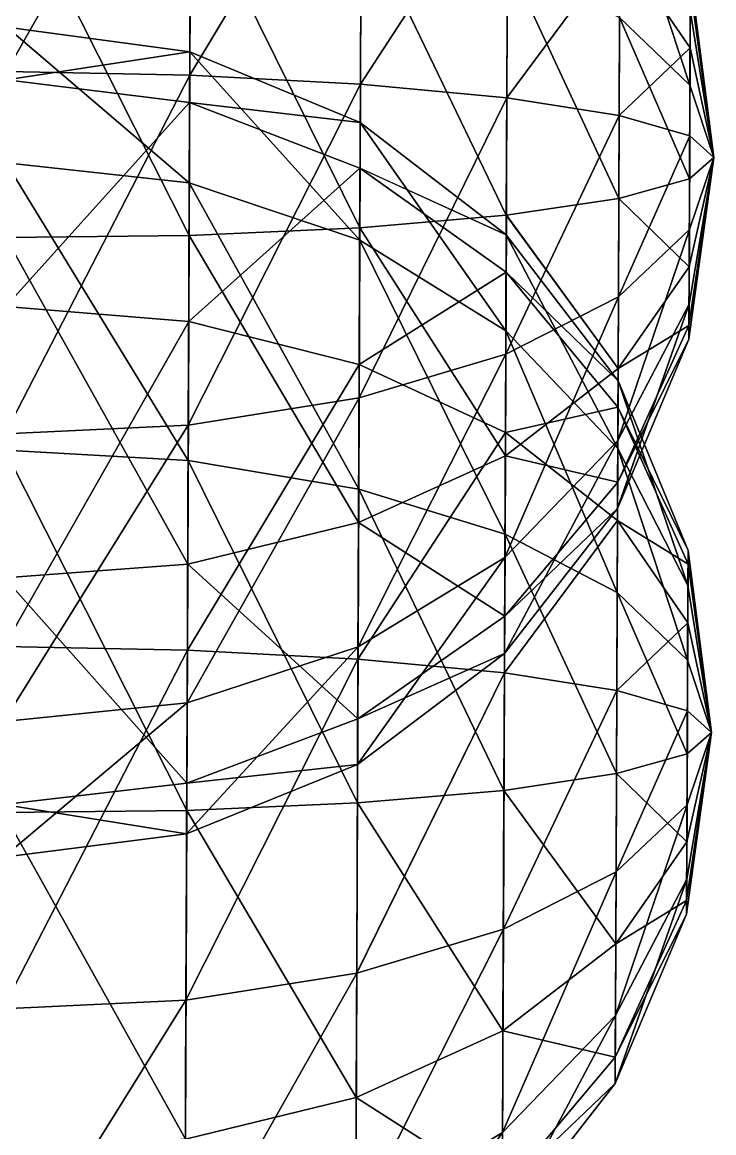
# Model space of a CAD drawing. Header units: metres. Extents: x -322 to 100, y -423 to 142.
# Drawn here: x -169.64 to -140.31, y -1.54 to 45.56 of the extents above; entities that cross this region are included whole.
import ezdxf

# ---------------------------------------------------------------- set-up
doc = ezdxf.new("R2010")
doc.units = ezdxf.units.M

msp = doc.modelspace()

# ---------------------------------------------------------------- linework, layer by layer
for points in [[(-162.4776, 57.244484, -817.4996), (-170.2396, 57.887695, -816.6804), (-170.2986, 43.46302, -810.9289), (-170.2985, 43.46312, -810.9288)], [(-162.4776, 57.244484, -817.4996), (-170.2986, 43.46302, -810.9289), (-162.53459, 43.311317, -811.9441), (-162.53448, 43.311417, -811.944)], [(-155.24956, 55.422207, -819.9013), (-162.4776, 57.244484, -817.4996), (-162.53459, 43.311317, -811.9441), (-162.53448, 43.311417, -811.944)], [(-155.24956, 55.422207, -819.9013), (-162.53459, 43.311317, -811.9441), (-155.30066, 42.930073, -814.9204), (-155.30055, 42.930172, -814.9203)], [(-149.04807, 52.545048, -823.7219), (-155.24956, 55.422207, -819.9013), (-155.30066, 42.930073, -814.9204), (-155.30055, 42.930172, -814.9203)], [(-149.04807, 52.545048, -823.7219), (-155.30066, 42.930073, -814.9204), (-149.0898, 42.345264, -819.655), (-149.08969, 42.345364, -819.6549)], [(-144.29576, 48.809082, -828.70105), (-149.04807, 52.545048, -823.7219), (-149.0898, 42.345264, -819.655), (-149.08969, 42.345364, -819.6549)], [(-141.32292, 42.890938, -847.8551), (-144.30823, 45.76067, -854.5023), (-144.2833, 51.857292, -849.6941), (-144.28319, 51.85739, -849.694)], [(-141.32292, 42.890938, -847.8551), (-144.2833, 51.857292, -849.6941), (-141.31001, 46.04678, -845.36615), (-141.3099, 46.04688, -845.366)], [(-162.56241, 36.5112, -869.49927), (-170.32741, 36.42302, -870.51447), (-170.26454, 51.79087, -868.283), (-170.26443, 51.79097, -868.2829)], [(-162.56241, 36.5112, -869.49927), (-170.26454, 51.79087, -868.283), (-162.50168, 51.355404, -867.3439), (-162.50157, 51.355503, -867.34375)], [(-155.32559, 36.833252, -866.52295), (-162.56241, 36.5112, -869.49927), (-162.50168, 51.355404, -867.3439), (-162.50157, 51.355503, -867.34375)], [(-155.32559, 36.833252, -866.52295), (-162.50168, 51.355404, -867.3439), (-155.27115, 50.142204, -864.59045), (-155.27104, 50.142303, -864.59033)], [(-149.11015, 37.367233, -861.7883), (-155.32559, 36.833252, -866.52295), (-155.27115, 50.142204, -864.59045), (-155.27104, 50.142303, -864.59033)], [(-149.11015, 37.367233, -861.7883), (-155.27115, 50.142204, -864.59045), (-149.0657, 48.233944, -860.21045), (-149.0656, 48.234043, -860.2103)], [(-144.29576, 48.809082, -828.70105), (-149.0898, 42.345264, -819.655), (-144.32526, 41.596745, -825.8253), (-144.32515, 41.596844, -825.8252)], [(-141.31647, 44.46891, -834.4993), (-144.29576, 48.809082, -828.70105), (-144.32526, 41.596745, -825.8253), (-144.32515, 41.596844, -825.8252)], [(-141.30629, 46.957825, -837.6552), (-144.29576, 48.809082, -828.70105), (-141.31647, 44.46891, -834.4993), (-141.31636, 44.46901, -834.4992)], [(-144.33966, 38.076744, -855.61804), (-149.11015, 37.367233, -861.7883), (-149.0657, 48.233944, -860.21045), (-149.0656, 48.234043, -860.2103)], [(-144.33966, 38.076744, -855.61804), (-149.0657, 48.233944, -860.21045), (-144.30823, 45.76067, -854.5023), (-144.30812, 45.76077, -854.5022)], [(-140.31325, 39.820305, -840.7217), (-141.31001, 46.04678, -845.36615), (-141.30392, 47.535362, -841.63275), (-141.30382, 47.53546, -841.6326)], [(-140.31325, 39.820305, -840.7217), (-141.30392, 47.535362, -841.63275), (-141.30629, 46.957825, -837.6552), (-141.30618, 46.957924, -837.6551)], [(-140.31325, 39.820305, -840.7217), (-141.30629, 46.957825, -837.6552), (-141.31647, 44.46891, -834.4993), (-141.31636, 44.46901, -834.4992)], [(-141.3392, 38.913445, -848.4326), (-144.33966, 38.076744, -855.61804), (-144.30823, 45.76067, -854.5023), (-144.30812, 45.76077, -854.5022)], [(-141.3392, 38.913445, -848.4326), (-144.30823, 45.76067, -854.5023), (-141.32292, 42.890938, -847.8551), (-141.32281, 42.891037, -847.855)], [(-140.31325, 39.820305, -840.7217), (-141.32292, 42.890938, -847.8551), (-141.31001, 46.04678, -845.36615), (-141.3099, 46.04688, -845.366)], [(-141.31001, 46.04678, -845.36615), (-141.31001, 46.04678, -845.36615), (-141.32292, 42.890938, -847.8551), (-141.32281, 42.891037, -847.855)], [(-162.55325, 38.747513, -690.11066), (-170.3144, 39.598457, -690.7221), (-170.29088, 45.3499, -676.2973), (-170.29077, 45.35, -676.2972)], [(-162.53053, 44.30298, -676.17737), (-170.29088, 45.3499, -676.2973), (-170.3, 43.118458, -660.9293), (-170.2999, 43.118557, -660.9292)], [(-162.55325, 38.747513, -690.11066), (-170.29088, 45.3499, -676.2973), (-162.53053, 44.30298, -676.17737), (-162.53043, 44.303078, -676.17725)], [(-162.53053, 44.30298, -676.17737), (-170.3, 43.118458, -660.9293), (-162.53934, 42.147575, -661.333), (-162.53923, 42.147675, -661.3329)], [(-155.3277, 36.316204, -688.31793), (-162.55325, 38.747513, -690.11066), (-162.53053, 44.30298, -676.17737), (-162.53043, 44.303078, -676.17725)], [(-155.30733, 41.297096, -675.82574), (-162.53053, 44.30298, -676.17737), (-162.53934, 42.147575, -661.333), (-162.53923, 42.147675, -661.3329)], [(-155.3277, 36.316204, -688.31793), (-162.53053, 44.30298, -676.17737), (-155.30733, 41.297096, -675.82574), (-155.30722, 41.297195, -675.8256)], [(-141.31647, 44.46891, -834.4993), (-144.32526, 41.596745, -825.8253), (-141.33174, 40.73553, -833.01074), (-141.33163, 40.73563, -833.0106)], [(-140.31325, 39.820305, -840.7217), (-141.31647, 44.46891, -834.4993), (-141.33174, 40.73553, -833.01074), (-141.33163, 40.73563, -833.0106)], [(-162.53459, 43.311317, -811.9441), (-170.2986, 43.46302, -810.9289), (-170.36147, 28.09517, -813.16034), (-170.36136, 28.095268, -813.1602)], [(-162.53459, 43.311317, -811.9441), (-170.36147, 28.09517, -813.16034), (-162.5953, 28.467117, -814.0995), (-162.5952, 28.467216, -814.09937)], [(-162.53934, 42.147575, -661.333), (-170.3, 43.118458, -660.9293), (-170.33934, 33.502045, -648.736), (-170.33923, 33.502144, -648.7359)], [(-155.30066, 42.930073, -814.9204), (-162.53459, 43.311317, -811.9441), (-162.5953, 28.467117, -814.0995), (-162.5952, 28.467216, -814.09937)], [(-155.30066, 42.930073, -814.9204), (-162.5953, 28.467117, -814.0995), (-155.3551, 29.621122, -816.8529), (-155.355, 29.621222, -816.8528)], [(-149.0898, 42.345264, -819.655), (-155.30066, 42.930073, -814.9204), (-155.3551, 29.621122, -816.8529), (-155.355, 29.621222, -816.8528)], [(-140.31325, 39.820305, -840.7217), (-141.3392, 38.913445, -848.4326), (-141.32292, 42.890938, -847.8551), (-141.32281, 42.891037, -847.855)], [(-162.53934, 42.147575, -661.333), (-170.33934, 33.502045, -648.736), (-162.57735, 32.858833, -649.5552), (-162.57724, 32.858932, -649.55505)], [(-155.31523, 39.364613, -662.51666), (-162.53934, 42.147575, -661.333), (-162.57735, 32.858833, -649.5552), (-162.57724, 32.858932, -649.55505)], [(-155.30733, 41.297096, -675.82574), (-162.53934, 42.147575, -661.333), (-155.31523, 39.364613, -662.51666), (-155.31512, 39.36471, -662.51654)], [(-149.0898, 42.345264, -819.655), (-155.3551, 29.621122, -816.8529), (-149.13425, 31.478554, -821.2329), (-149.13414, 31.478653, -821.2328)], [(-144.32526, 41.596745, -825.8253), (-149.0898, 42.345264, -819.655), (-149.13425, 31.478554, -821.2329), (-149.13414, 31.478653, -821.2328)], [(-144.32526, 41.596745, -825.8253), (-149.13425, 31.478554, -821.2329), (-144.35669, 33.91282, -826.94104), (-144.35658, 33.912918, -826.9409)], [(-141.33174, 40.73553, -833.01074), (-144.32526, 41.596745, -825.8253), (-144.35669, 33.91282, -826.94104), (-144.35658, 33.912918, -826.9409)], [(-149.13019, 32.470215, -685.4662), (-155.3277, 36.316204, -688.31793), (-155.30733, 41.297096, -675.82574), (-155.30722, 41.297195, -675.8256)], [(-149.11356, 36.537094, -675.2663), (-155.30733, 41.297096, -675.82574), (-155.31523, 39.364613, -662.51666), (-155.31512, 39.36471, -662.51654)], [(-149.13019, 32.470215, -685.4662), (-155.30733, 41.297096, -675.82574), (-149.11356, 36.537094, -675.2663), (-149.11345, 36.537193, -675.2662)], [(-141.33174, 40.73553, -833.01074), (-144.35669, 33.91282, -826.94104), (-141.34802, 36.758038, -833.58826), (-141.34792, 36.758137, -833.58813)], [(-140.31325, 39.820305, -840.7217), (-141.33174, 40.73553, -833.01074), (-141.34802, 36.758038, -833.58826), (-141.34792, 36.758137, -833.58813)], [(-162.60143, 26.969753, -699.3995), (-170.36429, 27.405222, -700.3386), (-170.3144, 39.598457, -690.7221), (-170.3143, 39.598557, -690.722)], [(-162.60143, 26.969753, -699.3995), (-170.3144, 39.598457, -690.7221), (-162.55325, 38.747513, -690.11066), (-162.55315, 38.747612, -690.11053)], [(-140.31325, 39.820305, -840.7217), (-141.36093, 33.602192, -836.0772), (-141.36702, 32.11361, -839.8106), (-141.36691, 32.11371, -839.8105)], [(-140.31325, 39.820305, -840.7217), (-141.36702, 32.11361, -839.8106), (-141.36465, 32.69115, -843.78815), (-141.36455, 32.69125, -843.788)], [(-140.31325, 39.820305, -840.7217), (-141.36465, 32.69115, -843.78815), (-141.35448, 35.18006, -846.94403), (-141.35437, 35.18016, -846.9439)], [(-140.31325, 39.820305, -840.7217), (-141.34802, 36.758038, -833.58826), (-141.36093, 33.602192, -836.0772), (-141.36082, 33.60229, -836.0771)], [(-140.31325, 39.820305, -840.7217), (-141.35448, 35.18006, -846.94403), (-141.3392, 38.913445, -848.4326), (-141.3391, 38.913544, -848.4325)], [(-155.31523, 39.364613, -662.51666), (-162.57735, 32.858833, -649.5552), (-155.3493, 31.036556, -651.9569), (-155.3492, 31.036655, -651.9568)], [(-149.12001, 34.95923, -664.39954), (-155.31523, 39.364613, -662.51666), (-155.3493, 31.036556, -651.9569), (-155.3492, 31.036655, -651.9568)], [(-149.11356, 36.537094, -675.2663), (-155.31523, 39.364613, -662.51666), (-149.12001, 34.95923, -664.39954), (-149.1199, 34.959328, -664.3994)], [(-155.3709, 25.756552, -696.64606), (-162.60143, 26.969753, -699.3995), (-162.55325, 38.747513, -690.11066), (-162.55315, 38.747612, -690.11053)], [(-162.55325, 38.747513, -690.11066), (-162.55325, 38.747513, -690.11066), (-162.60143, 26.969753, -699.3995), (-162.60132, 26.969852, -699.39935)], [(-155.3709, 25.756552, -696.64606), (-162.55325, 38.747513, -690.11066), (-155.3277, 36.316204, -688.31793), (-155.32759, 36.316303, -688.3178)], [(-141.35448, 35.18006, -846.94403), (-144.33966, 38.076744, -855.61804), (-141.3392, 38.913445, -848.4326), (-141.3391, 38.913544, -848.4325)], [(-144.36916, 30.86441, -852.7423), (-149.11015, 37.367233, -861.7883), (-144.33966, 38.076744, -855.61804), (-144.33955, 38.076843, -855.6179)], [(-141.35448, 35.18006, -846.94403), (-144.36916, 30.86441, -852.7423), (-144.33966, 38.076744, -855.61804), (-144.33955, 38.076843, -855.6179)], [(-149.15189, 27.16745, -857.72144), (-155.32559, 36.833252, -866.52295), (-149.11015, 37.367233, -861.7883), (-149.11005, 37.367332, -861.7882)], [(-144.36916, 30.86441, -852.7423), (-149.15189, 27.16745, -857.72144), (-149.11015, 37.367233, -861.7883), (-149.11005, 37.367332, -861.7882)], [(-155.3767, 24.341122, -861.54205), (-162.56241, 36.5112, -869.49927), (-155.32559, 36.833252, -866.52295), (-155.32549, 36.83335, -866.5228)], [(-149.15189, 27.16745, -857.72144), (-155.3767, 24.341122, -861.54205), (-155.32559, 36.833252, -866.52295), (-155.32549, 36.83335, -866.5228)], [(-141.34802, 36.758038, -833.58826), (-144.35669, 33.91282, -826.94104), (-144.38162, 27.8162, -831.74927), (-144.38152, 27.8163, -831.74915)], [(-141.34802, 36.758038, -833.58826), (-144.38162, 27.8162, -831.74927), (-141.36093, 33.602192, -836.0772), (-141.36082, 33.60229, -836.0771)], [(-162.6194, 22.578041, -863.9438), (-170.38641, 21.998352, -864.76294), (-170.32741, 36.42302, -870.51447), (-170.3273, 36.42312, -870.51434)], [(-162.6194, 22.578041, -863.9438), (-170.32741, 36.42302, -870.51447), (-162.56241, 36.5112, -869.49927), (-162.5623, 36.5113, -869.49915)], [(-155.3767, 24.341122, -861.54205), (-162.6194, 22.578041, -863.9438), (-162.56241, 36.5112, -869.49927), (-162.5623, 36.5113, -869.49915)], [(-149.16545, 23.848293, -692.26605), (-155.3709, 25.756552, -696.64606), (-155.3277, 36.316204, -688.31793), (-155.32759, 36.316303, -688.3178)], [(-155.3277, 36.316204, -688.31793), (-155.3277, 36.316204, -688.31793), (-155.3709, 25.756552, -696.64606), (-155.37079, 25.75665, -696.64594)], [(-149.16545, 23.848293, -692.26605), (-155.3277, 36.316204, -688.31793), (-149.13019, 32.470215, -685.4662), (-149.13008, 32.470314, -685.46606)], [(-144.38303, 27.47164, -681.7497), (-149.13019, 32.470215, -685.4662), (-149.11356, 36.537094, -675.2663), (-149.11345, 36.537193, -675.2662)], [(-144.37128, 30.34736, -674.5373), (-149.11356, 36.537094, -675.2663), (-149.12001, 34.95923, -664.39954), (-149.1199, 34.959328, -664.3994)], [(-144.38303, 27.47164, -681.7497), (-149.11356, 36.537094, -675.2663), (-144.37128, 30.34736, -674.5373), (-144.37117, 30.34746, -674.5372)], [(-149.12001, 34.95923, -664.39954), (-155.3493, 31.036556, -651.9569), (-149.14783, 28.159397, -655.7775), (-149.14772, 28.159496, -655.7774)], [(-144.37584, 29.23164, -666.85333), (-149.12001, 34.95923, -664.39954), (-149.14783, 28.159397, -655.7775), (-149.14772, 28.159496, -655.7774)], [(-144.37128, 30.34736, -674.5373), (-149.12001, 34.95923, -664.39954), (-144.37584, 29.23164, -666.85333), (-144.37573, 29.231739, -666.8532)], [(-141.36465, 32.69115, -843.78815), (-144.36916, 30.86441, -852.7423), (-141.35448, 35.18006, -846.94403), (-141.35437, 35.18016, -846.9439)], [(-144.35669, 33.91282, -826.94104), (-149.13425, 31.478554, -821.2329), (-149.16953, 22.856632, -828.0328), (-149.16942, 22.856731, -828.03265)], [(-144.35669, 33.91282, -826.94104), (-149.16953, 22.856632, -828.0328), (-144.38162, 27.8162, -831.74927), (-144.38152, 27.8163, -831.74915)], [(-162.57735, 32.858833, -649.5552), (-170.33934, 33.502045, -648.736), (-170.39835, 19.077372, -642.9845), (-170.39824, 19.07747, -642.9844)], [(-141.36093, 33.602192, -836.0772), (-144.38162, 27.8162, -831.74927), (-144.39339, 24.940483, -838.9617), (-144.39328, 24.940582, -838.96155)], [(-141.36093, 33.602192, -836.0772), (-144.39339, 24.940483, -838.9617), (-141.36702, 32.11361, -839.8106), (-141.36691, 32.11371, -839.8105)], [(-162.57735, 32.858833, -649.5552), (-170.39835, 19.077372, -642.9845), (-162.63434, 18.925667, -643.9997), (-162.63423, 18.925766, -643.9996)], [(-155.3493, 31.036556, -651.9569), (-162.57735, 32.858833, -649.5552), (-162.63434, 18.925667, -643.9997), (-162.63423, 18.925766, -643.9996)], [(-141.36702, 32.11361, -839.8106), (-144.38882, 26.056204, -846.6456), (-141.36465, 32.69115, -843.78815), (-141.36455, 32.69125, -843.788)], [(-141.36465, 32.69115, -843.78815), (-144.38882, 26.056204, -846.6456), (-144.36916, 30.86441, -852.7423), (-144.36905, 30.86451, -852.7422)], [(-144.40797, 21.375021, -686.5579), (-149.16545, 23.848293, -692.26605), (-149.13019, 32.470215, -685.4662), (-149.13008, 32.470314, -685.46606)], [(-149.13019, 32.470215, -685.4662), (-149.13019, 32.470215, -685.4662), (-149.16545, 23.848293, -692.26605), (-149.16534, 23.848392, -692.2659)], [(-144.40797, 21.375021, -686.5579), (-149.13019, 32.470215, -685.4662), (-144.38303, 27.47164, -681.7497), (-144.38292, 27.471739, -681.7496)], [(-141.36702, 32.11361, -839.8106), (-144.39339, 24.940483, -838.9617), (-144.38882, 26.056204, -846.6456), (-144.38872, 26.056303, -846.6455)], [(-149.13425, 31.478554, -821.2329), (-155.3551, 29.621122, -816.8529), (-155.3983, 19.061472, -825.181), (-155.3982, 19.061571, -825.1809)], [(-149.13425, 31.478554, -821.2329), (-155.3983, 19.061472, -825.181), (-149.16953, 22.856632, -828.0328), (-149.16942, 22.856731, -828.03265)], [(-155.3493, 31.036556, -651.9569), (-162.63434, 18.925667, -643.9997), (-155.4004, 18.544422, -646.97595), (-155.4003, 18.544521, -646.9758)], [(-149.14783, 28.159397, -655.7775), (-155.3493, 31.036556, -651.9569), (-155.4004, 18.544422, -646.97595), (-155.4003, 18.544521, -646.9758)], [(-144.38882, 26.056204, -846.6456), (-149.15189, 27.16745, -857.72144), (-144.36916, 30.86441, -852.7423), (-144.36905, 30.86451, -852.7422)], [(-141.40976, 21.661129, -677.42175), (-144.38303, 27.47164, -681.7497), (-144.37128, 30.34736, -674.5373), (-144.37117, 30.34746, -674.5372)], [(-141.40367, 23.149712, -673.68835), (-144.37128, 30.34736, -674.5373), (-144.37584, 29.23164, -666.85333), (-144.37573, 29.231739, -666.8532)], [(-141.40976, 21.661129, -677.42175), (-144.37128, 30.34736, -674.5373), (-141.40367, 23.149712, -673.68835), (-141.40356, 23.14981, -673.68823)], [(-155.3551, 29.621122, -816.8529), (-162.5953, 28.467117, -814.0995), (-162.6435, 16.689358, -823.3883), (-162.64339, 16.689457, -823.3882)], [(-155.3551, 29.621122, -816.8529), (-162.6435, 16.689358, -823.3883), (-155.3983, 19.061472, -825.181), (-155.3982, 19.061571, -825.1809)], [(-144.37584, 29.23164, -666.85333), (-149.14783, 28.159397, -655.7775), (-144.39551, 24.423431, -660.75665), (-144.3954, 24.42353, -660.75653)], [(-141.40604, 22.572172, -669.7108), (-144.37584, 29.23164, -666.85333), (-144.39551, 24.423431, -660.75665), (-144.3954, 24.42353, -660.75653)], [(-141.40367, 23.149712, -673.68835), (-144.37584, 29.23164, -666.85333), (-141.40604, 22.572172, -669.7108), (-141.40593, 22.572271, -669.7107)], [(-162.5953, 28.467117, -814.0995), (-170.36147, 28.09517, -813.16034), (-170.41135, 15.901938, -822.77686), (-170.41124, 15.902038, -822.77673)], [(-162.5953, 28.467117, -814.0995), (-170.41135, 15.901938, -822.77686), (-162.6435, 16.689358, -823.3883), (-162.64339, 16.689457, -823.3882)], [(-149.14783, 28.159397, -655.7775), (-155.4004, 18.544422, -646.97595), (-149.18954, 17.959614, -651.71063), (-149.18944, 17.959713, -651.7105)], [(-144.39551, 24.423431, -660.75665), (-149.14783, 28.159397, -655.7775), (-149.18954, 17.959614, -651.71063), (-149.18944, 17.959713, -651.7105)], [(-144.38162, 27.8162, -831.74927), (-149.16953, 22.856632, -828.0328), (-149.18616, 18.789753, -838.23267), (-149.18605, 18.789852, -838.23254)], [(-144.38162, 27.8162, -831.74927), (-149.18616, 18.789753, -838.23267), (-144.39339, 24.940483, -838.9617), (-144.39328, 24.940582, -838.96155)], [(-162.66216, 12.12555, -701.5549), (-170.42715, 12.037371, -702.57007), (-170.36429, 27.405222, -700.3386), (-170.36418, 27.405321, -700.3385)], [(-162.66216, 12.12555, -701.5549), (-170.36429, 27.405222, -700.3386), (-162.60143, 26.969753, -699.3995), (-162.60132, 26.969852, -699.39935)], [(-141.42267, 18.505285, -679.9107), (-144.40797, 21.375021, -686.5579), (-144.38303, 27.47164, -681.7497), (-144.38292, 27.471739, -681.7496)], [(-144.38303, 27.47164, -681.7497), (-144.38303, 27.47164, -681.7497), (-144.40797, 21.375021, -686.5579), (-144.40787, 21.37512, -686.5578)], [(-141.42267, 18.505285, -679.9107), (-144.38303, 27.47164, -681.7497), (-141.40976, 21.661129, -677.42175), (-141.40965, 21.661228, -677.42163)], [(-155.42534, 12.447603, -698.57855), (-162.66216, 12.12555, -701.5549), (-162.60143, 26.969753, -699.3995), (-162.60132, 26.969852, -699.39935)], [(-155.42534, 12.447603, -698.57855), (-162.60143, 26.969753, -699.3995), (-155.3709, 25.756552, -696.64606), (-155.37079, 25.75665, -696.64594)], [(-149.1797, 20.36762, -849.0994), (-155.3767, 24.341122, -861.54205), (-149.15189, 27.16745, -857.72144), (-149.15178, 27.16755, -857.7213)], [(-144.38882, 26.056204, -846.6456), (-149.1797, 20.36762, -849.0994), (-149.15189, 27.16745, -857.72144), (-149.15178, 27.16755, -857.7213)], [(-144.39339, 24.940483, -838.9617), (-149.1797, 20.36762, -849.0994), (-144.38882, 26.056204, -846.6456), (-144.38872, 26.056303, -846.6455)], [(-149.2099, 12.981581, -693.84393), (-155.42534, 12.447603, -698.57855), (-155.3709, 25.756552, -696.64606), (-155.37079, 25.75665, -696.64594)], [(-149.2099, 12.981581, -693.84393), (-155.3709, 25.756552, -696.64606), (-149.16545, 23.848293, -692.26605), (-149.16534, 23.848392, -692.2659)], [(-144.39339, 24.940483, -838.9617), (-149.18616, 18.789753, -838.23267), (-149.1797, 20.36762, -849.0994), (-149.1796, 20.36772, -849.0993)], [(-155.41077, 16.013067, -850.9823), (-162.6194, 22.578041, -863.9438), (-155.3767, 24.341122, -861.54205), (-155.37659, 24.34122, -861.54193)], [(-149.1797, 20.36762, -849.0994), (-155.41077, 16.013067, -850.9823), (-155.3767, 24.341122, -861.54205), (-155.37659, 24.34122, -861.54193)], [(-144.39551, 24.423431, -660.75665), (-149.18954, 17.959614, -651.71063), (-144.425, 17.211096, -657.8809), (-144.4249, 17.211195, -657.8808)], [(-141.41621, 20.08326, -666.55493), (-144.39551, 24.423431, -660.75665), (-144.425, 17.211096, -657.8809), (-144.4249, 17.211195, -657.8808)], [(-141.40604, 22.572172, -669.7108), (-144.39551, 24.423431, -660.75665), (-141.41621, 20.08326, -666.55493), (-141.4161, 20.083359, -666.5548)], [(-144.4394, 13.691094, -687.67365), (-149.2099, 12.981581, -693.84393), (-149.16545, 23.848293, -692.26605), (-149.16534, 23.848392, -692.2659)], [(-144.4394, 13.691094, -687.67365), (-149.16545, 23.848293, -692.26605), (-144.40797, 21.375021, -686.5579), (-144.40787, 21.37512, -686.5578)], [(-140.413, 15.434654, -672.7773), (-141.40976, 21.661129, -677.42175), (-141.40367, 23.149712, -673.68835), (-141.40356, 23.14981, -673.68823)], [(-140.413, 15.434654, -672.7773), (-141.40367, 23.149712, -673.68835), (-141.40604, 22.572172, -669.7108), (-141.40593, 22.572271, -669.7107)], [(-149.16953, 22.856632, -828.0328), (-155.3983, 19.061472, -825.181), (-155.41867, 14.080582, -837.6732), (-155.41856, 14.080682, -837.6731)], [(-149.16953, 22.856632, -828.0328), (-155.41867, 14.080582, -837.6732), (-149.18616, 18.789753, -838.23267), (-149.18605, 18.789852, -838.23254)], [(-162.6574, 13.289299, -852.16595), (-170.38641, 21.998352, -864.76294), (-162.6194, 22.578041, -863.9438), (-162.6193, 22.57814, -863.94366)], [(-155.41077, 16.013067, -850.9823), (-162.6574, 13.289299, -852.16595), (-162.6194, 22.578041, -863.9438), (-162.6193, 22.57814, -863.94366)], [(-140.413, 15.434654, -672.7773), (-141.40604, 22.572172, -669.7108), (-141.41621, 20.08326, -666.55493), (-141.4161, 20.083359, -666.5548)], [(-162.6574, 13.289299, -852.16595), (-170.42575, 12.381941, -852.56964), (-170.38641, 21.998352, -864.76294), (-170.3863, 21.998451, -864.7628)], [(-141.43895, 14.527792, -680.4882), (-144.4394, 13.691094, -687.67365), (-144.40797, 21.375021, -686.5579), (-144.40787, 21.37512, -686.5578)], [(-141.43895, 14.527792, -680.4882), (-144.40797, 21.375021, -686.5579), (-141.42267, 18.505285, -679.9107), (-141.42256, 18.505384, -679.9106)], [(-140.413, 15.434654, -672.7773), (-141.42267, 18.505285, -679.9107), (-141.40976, 21.661129, -677.42175), (-141.40965, 21.661228, -677.42163)], [(-141.40976, 21.661129, -677.42175), (-141.40976, 21.661129, -677.42175), (-141.42267, 18.505285, -679.9107), (-141.42256, 18.505384, -679.9106)], [(-149.18616, 18.789753, -838.23267), (-155.41077, 16.013067, -850.9823), (-149.1797, 20.36762, -849.0994), (-149.1796, 20.36772, -849.0993)], [(-141.41621, 20.08326, -666.55493), (-144.425, 17.211096, -657.8809), (-141.43149, 16.34988, -665.06635), (-141.43138, 16.34998, -665.0662)], [(-140.413, 15.434654, -672.7773), (-141.41621, 20.08326, -666.55493), (-141.43149, 16.34988, -665.06635), (-141.43138, 16.34998, -665.0662)], [(-162.63434, 18.925667, -643.9997), (-170.39835, 19.077372, -642.9845), (-170.46121, 3.709519, -645.21594), (-170.4611, 3.709619, -645.2158)], [(-162.63434, 18.925667, -643.9997), (-170.46121, 3.709519, -645.21594), (-162.69505, 4.081466, -646.1551), (-162.69495, 4.081566, -646.15497)], [(-155.4004, 18.544422, -646.97595), (-162.63434, 18.925667, -643.9997), (-162.69505, 4.081466, -646.1551), (-162.69495, 4.081566, -646.15497)], [(-155.3983, 19.061472, -825.181), (-162.6435, 16.689358, -823.3883), (-162.66621, 11.133896, -837.3216), (-162.6661, 11.133996, -837.3215)], [(-155.3983, 19.061472, -825.181), (-162.66621, 11.133896, -837.3216), (-155.41867, 14.080582, -837.6732), (-155.41856, 14.080682, -837.6731)], [(-155.4004, 18.544422, -646.97595), (-162.69505, 4.081466, -646.1551), (-155.45485, 5.235472, -648.9085), (-155.45474, 5.235572, -648.9084)], [(-149.18954, 17.959614, -651.71063), (-155.4004, 18.544422, -646.97595), (-155.45485, 5.235472, -648.9085), (-155.45474, 5.235572, -648.9084)], [(-149.18616, 18.789753, -838.23267), (-155.41867, 14.080582, -837.6732), (-155.41077, 16.013067, -850.9823), (-155.41066, 16.013166, -850.9822)], [(-140.413, 15.434654, -672.7773), (-141.43895, 14.527792, -680.4882), (-141.42267, 18.505285, -679.9107), (-141.42256, 18.505384, -679.9106)], [(-149.18954, 17.959614, -651.71063), (-155.45485, 5.235472, -648.9085), (-149.234, 7.092902, -653.2885), (-149.23389, 7.093002, -653.2884)], [(-144.425, 17.211096, -657.8809), (-149.18954, 17.959614, -651.71063), (-149.234, 7.092902, -653.2885), (-149.23389, 7.093002, -653.2884)], [(-144.425, 17.211096, -657.8809), (-149.234, 7.092902, -653.2885), (-144.45644, 9.527168, -658.99664), (-144.45633, 9.527268, -658.9965)], [(-141.43149, 16.34988, -665.06635), (-144.425, 17.211096, -657.8809), (-144.45644, 9.527168, -658.99664), (-144.45633, 9.527268, -658.9965)], [(-162.6435, 16.689358, -823.3883), (-170.41135, 15.901938, -822.77686), (-170.43488, 10.150497, -837.20166), (-170.43477, 10.150598, -837.20154)], [(-162.6435, 16.689358, -823.3883), (-170.43488, 10.150497, -837.20166), (-162.66621, 11.133896, -837.3216), (-162.6661, 11.133996, -837.3215)], [(-155.41867, 14.080582, -837.6732), (-162.6574, 13.289299, -852.16595), (-155.41077, 16.013067, -850.9823), (-155.41066, 16.013166, -850.9822)], [(-141.43149, 16.34988, -665.06635), (-144.45644, 9.527168, -658.99664), (-141.44777, 12.372385, -665.64386), (-141.44766, 12.372485, -665.64374)], [(-140.413, 15.434654, -672.7773), (-141.43149, 16.34988, -665.06635), (-141.44777, 12.372385, -665.64386), (-141.44766, 12.372485, -665.64374)], [(-140.413, 15.434654, -672.7773), (-141.46068, 9.216543, -668.1328), (-141.46677, 7.727961, -671.8662), (-141.46666, 7.728061, -671.8661)], [(-140.413, 15.434654, -672.7773), (-141.46677, 7.727961, -671.8662), (-141.4644, 8.305501, -675.84375), (-141.4643, 8.305601, -675.8436)], [(-140.413, 15.434654, -672.7773), (-141.4644, 8.305501, -675.84375), (-141.45422, 10.794412, -678.99963), (-141.45412, 10.794512, -678.9995)], [(-140.413, 15.434654, -672.7773), (-141.44777, 12.372385, -665.64386), (-141.46068, 9.216543, -668.1328), (-141.46057, 9.216643, -668.1327)], [(-140.413, 15.434654, -672.7773), (-141.45422, 10.794412, -678.99963), (-141.43895, 14.527792, -680.4882), (-141.43884, 14.527892, -680.4881)], [(-141.45422, 10.794412, -678.99963), (-144.4394, 13.691094, -687.67365), (-141.43895, 14.527792, -680.4882), (-141.43884, 14.527892, -680.4881)], [(-155.41867, 14.080582, -837.6732), (-162.66621, 11.133896, -837.3216), (-162.6574, 13.289299, -852.16595), (-162.65729, 13.289399, -852.16583)], [(-144.4689, 6.478759, -684.7979), (-149.2099, 12.981581, -693.84393), (-144.4394, 13.691094, -687.67365), (-144.4393, 13.691195, -687.6735)], [(-141.45422, 10.794412, -678.99963), (-144.4689, 6.478759, -684.7979), (-144.4394, 13.691094, -687.67365), (-144.4393, 13.691195, -687.6735)], [(-162.66621, 11.133896, -837.3216), (-170.42575, 12.381941, -852.56964), (-162.6574, 13.289299, -852.16595), (-162.65729, 13.289399, -852.16583)], [(-149.25163, 2.781799, -689.77704), (-155.42534, 12.447603, -698.57855), (-149.2099, 12.981581, -693.84393), (-149.2098, 12.981681, -693.8438)], [(-144.4689, 6.478759, -684.7979), (-149.25163, 2.781799, -689.77704), (-149.2099, 12.981581, -693.84393), (-149.2098, 12.981681, -693.8438)], [(-162.66621, 11.133896, -837.3216), (-170.43488, 10.150497, -837.20166), (-170.42575, 12.381941, -852.56964), (-170.42564, 12.382041, -852.5695)], [(-155.47644, -0.044529, -693.59766), (-162.66216, 12.12555, -701.5549), (-155.42534, 12.447603, -698.57855), (-155.42523, 12.447703, -698.5784)], [(-149.25163, 2.781799, -689.77704), (-155.47644, -0.044529, -693.59766), (-155.42534, 12.447603, -698.57855), (-155.42523, 12.447703, -698.5784)], [(-141.44777, 12.372385, -665.64386), (-144.45644, 9.527168, -658.99664), (-144.48138, 3.430551, -663.8049), (-144.48128, 3.430651, -663.80475)], [(-141.44777, 12.372385, -665.64386), (-144.48138, 3.430551, -663.8049), (-141.46068, 9.216543, -668.1328), (-141.46057, 9.216643, -668.1327)], [(-162.71915, -1.80761, -695.9994), (-170.48616, -2.387299, -696.81854), (-170.42715, 12.037371, -702.57007), (-170.42705, 12.037471, -702.56995)], [(-162.71915, -1.80761, -695.9994), (-170.42715, 12.037371, -702.57007), (-162.66216, 12.12555, -701.5549), (-162.66205, 12.12565, -701.55475)], [(-155.47644, -0.044529, -693.59766), (-162.71915, -1.80761, -695.9994), (-162.66216, 12.12555, -701.5549), (-162.66205, 12.12565, -701.55475)], [(-141.4644, 8.305501, -675.84375), (-144.4689, 6.478759, -684.7979), (-141.45422, 10.794412, -678.99963), (-141.45412, 10.794512, -678.9995)], [(-144.45644, 9.527168, -658.99664), (-149.234, 7.092902, -653.2885), (-149.26926, -1.529018, -660.0884), (-149.26915, -1.528918, -660.08826)], [(-144.45644, 9.527168, -658.99664), (-149.26926, -1.529018, -660.0884), (-144.48138, 3.430551, -663.8049), (-144.48128, 3.430651, -663.80475)], [(-141.46068, 9.216543, -668.1328), (-144.48138, 3.430551, -663.8049), (-144.49313, 0.554832, -671.0173), (-144.49303, 0.554932, -671.01715)], [(-141.46068, 9.216543, -668.1328), (-144.49313, 0.554832, -671.0173), (-141.46677, 7.727961, -671.8662), (-141.46666, 7.728061, -671.8661)], [(-141.46677, 7.727961, -671.8662), (-144.48857, 1.670553, -678.70123), (-141.4644, 8.305501, -675.84375), (-141.4643, 8.305601, -675.8436)], [(-141.4644, 8.305501, -675.84375), (-144.48857, 1.670553, -678.70123), (-144.4689, 6.478759, -684.7979), (-144.4688, 6.478859, -684.7978)], [(-141.46677, 7.727961, -671.8662), (-144.49313, 0.554832, -671.0173), (-144.48857, 1.670553, -678.70123), (-144.48846, 1.670653, -678.7011)], [(-149.234, 7.092902, -653.2885), (-155.45485, 5.235472, -648.9085), (-155.49805, -5.324179, -657.23663), (-155.49794, -5.324079, -657.2365)], [(-149.234, 7.092902, -653.2885), (-155.49805, -5.324179, -657.23663), (-149.26926, -1.529018, -660.0884), (-149.26915, -1.528918, -660.08826)], [(-144.48857, 1.670553, -678.70123), (-149.25163, 2.781799, -689.77704), (-144.4689, 6.478759, -684.7979), (-144.4688, 6.478859, -684.7978)], [(-155.45485, 5.235472, -648.9085), (-162.69505, 4.081466, -646.1551), (-162.74324, -7.696293, -655.4439), (-162.74313, -7.696193, -655.4438)], [(-155.45485, 5.235472, -648.9085), (-162.74324, -7.696293, -655.4439), (-155.49805, -5.324179, -657.23663), (-155.49794, -5.324079, -657.2365)], [(-162.69505, 4.081466, -646.1551), (-170.46121, 3.709519, -645.21594), (-170.5111, -8.483713, -654.83246), (-170.51099, -8.483613, -654.83234)], [(-162.69505, 4.081466, -646.1551), (-170.5111, -8.483713, -654.83246), (-162.74324, -7.696293, -655.4439), (-162.74313, -7.696193, -655.4438)], [(-144.48138, 3.430551, -663.8049), (-149.26926, -1.529018, -660.0884), (-149.2859, -5.595898, -670.28827), (-149.2858, -5.595797, -670.28815)], [(-144.48138, 3.430551, -663.8049), (-149.2859, -5.595898, -670.28827), (-144.49313, 0.554832, -671.0173), (-144.49303, 0.554932, -671.01715)], [(-149.27945, -4.01803, -681.155), (-155.47644, -0.044529, -693.59766), (-149.25163, 2.781799, -689.77704), (-149.25153, 2.781899, -689.7769)], [(-144.48857, 1.670553, -678.70123), (-149.27945, -4.01803, -681.155), (-149.25163, 2.781799, -689.77704), (-149.25153, 2.781899, -689.7769)], [(-144.49313, 0.554832, -671.0173), (-149.27945, -4.01803, -681.155), (-144.48857, 1.670553, -678.70123), (-144.48846, 1.670653, -678.7011)], [(-144.49313, 0.554832, -671.0173), (-149.2859, -5.595898, -670.28827), (-149.27945, -4.01803, -681.155), (-149.27934, -4.01793, -681.1549)], [(-155.51051, -8.372583, -683.0379), (-162.71915, -1.80761, -695.9994), (-155.47644, -0.044529, -693.59766), (-155.47633, -0.044429, -693.59753)], [(-149.27945, -4.01803, -681.155), (-155.51051, -8.372583, -683.0379), (-155.47644, -0.044529, -693.59766), (-155.47633, -0.044429, -693.59753)], [(-149.26926, -1.529018, -660.0884), (-155.49805, -5.324179, -657.23663), (-155.51842, -10.305069, -669.7288), (-155.51831, -10.304969, -669.7287)], [(-149.26926, -1.529018, -660.0884), (-155.51842, -10.305069, -669.7288), (-149.2859, -5.595898, -670.28827), (-149.2858, -5.595797, -670.28815)]]:
    msp.add_3dface(points)

doc.saveas('drawing.dxf')
